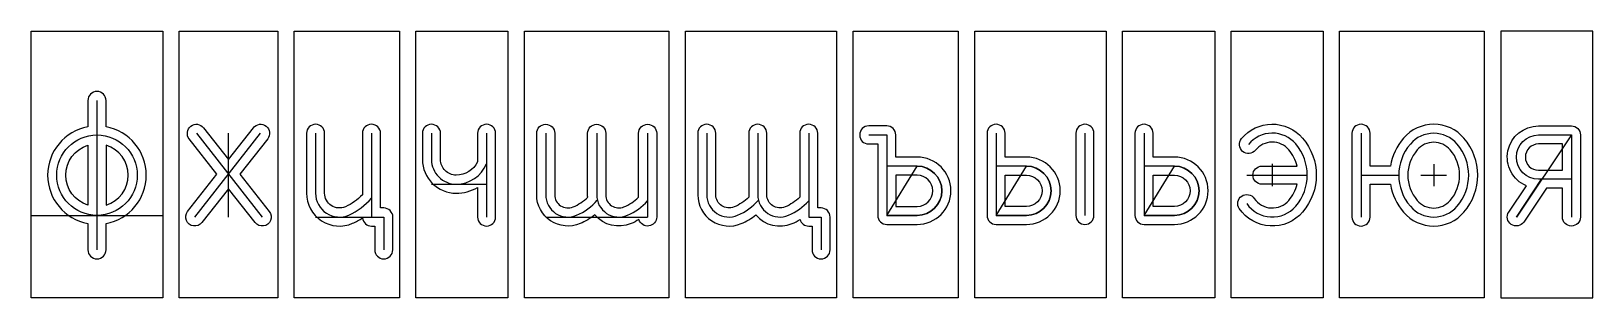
# Model space of a CAD drawing. Header units: millimetres. Extents: x 0 to 190, y 0 to 32.
import ezdxf

# ---------------------------------------------------------------- set-up
doc = ezdxf.new("R2010")
doc.units = ezdxf.units.MM

msp = doc.modelspace()

# ---------------------------------------------------------------- linework, layer by layer
for p, q in [((8, 24.05), (8, 5.85)), ((19.9, 9.85), (27.9, 20.05)), ((20.1, 20.05), (28.1, 9.85)), ((24, 9.85), (24, 20.05)), ((55.4, 20.05), (55.4, 9.85)), ((75, 20.05), (75, 9.85)), ((128.2, 20.05), (128.2, 10.05)), ((161.8, 20.05), (161.8, 9.85)), ((187.4, 19.85), (187.4, 9.85)), ((151, 16.32), (151, 13.6)), ((170.65, 16.3), (170.65, 13.6)), ((48.7, 13.85), (55.4, 13.85)), ((147.9, 14.96), (154.1, 14.96)), ((149.75, 14.95), (155.25, 14.95)), ((161.8, 14.95), (166.4, 14.95)), ((169.08, 14.95), (172.22, 14.95)), ((0, 10.05), (16, 10.05)), ((34.6, 9.85), (41.4, 9.85)), ((62.6, 9.85), (75, 9.85)), ((62.6, 9.85), (75, 9.85))]:
    msp.add_line(p, q)
for points in [[(0, 32.5), (16, 32.5), (16, 0), (0, 0)], [(18, 32.5), (30, 32.5), (30, 0), (18, 0)], [(32, 32.5), (44.8, 32.5), (44.8, 0), (32, 0)], [(46.8, 32.5), (58, 32.5), (58, 0), (46.8, 0)], [(60, 32.5), (77.6, 32.5), (77.6, 0), (60, 0)], [(79.6, 32.5), (98, 32.5), (98, 0), (79.6, 0)], [(100, 32.5), (112.8, 32.5), (112.8, 0), (100, 0)], [(114.8, 32.5), (130.8, 32.5), (130.8, 0), (114.8, 0)], [(132.8, 32.5), (144, 32.5), (144, 0), (132.8, 0)], [(146, 32.5), (157.2, 32.5), (157.2, 0), (146, 0)], [(159.2, 32.5), (176.8, 32.5), (176.8, 0), (159.2, 0)], [(178.8, 0), (190, 0), (190, 32.5), (178.8, 32.5)]]:
    msp.add_lwpolyline(points, close=True)
for points in [[(9.1, 24.05, 1), (6.9, 24.05), (6.9, 20.85, 0.830747), (6.9, 9.05), (6.9, 5.85, 1), (9.1, 5.85), (9.1, 9.05, 0.830747), (9.1, 20.85)], [(19.23, 19.37, -1), (20.97, 20.73), (24, 16.86), (27.03, 20.73, -1), (28.77, 19.37), (25.4, 15.08), (28.97, 10.53, -1), (27.23, 9.17), (24, 13.3), (20.77, 9.17, -1), (19.03, 10.53), (22.6, 15.08)], [(35.7, 20.05, 1), (33.5, 20.05), (33.5, 12.75, 0.540575), (39.1, 9.08, 0.040328), (40.31, 9.73, 0.382749), (41.4, 8.75), (41.8, 8.75), (41.8, 5.85, 1), (44, 5.85), (44, 9.85, 0.414214), (42.9, 10.95), (42.5, 10.95), (42.5, 20.05, 1), (40.3, 20.05), (40.3, 12.57, -0.102112), (38.22, 11.1, -0.540575), (35.7, 12.75)], [(56.5, 20.05, 1), (54.3, 20.05), (54.3, 16.57, -0.285369), (51.7, 14.95, -0.414214), (49.8, 16.85), (49.8, 20.05, 1), (47.6, 20.05), (47.6, 16.85, 0.414214), (51.7, 12.75, 0.134542), (54.3, 13.46), (54.3, 9.85, 1), (56.5, 9.85)], [(61.5, 20.05, -1), (63.7, 20.05), (63.7, 12.55, 0.537149), (65.92, 11.08, 0.095144), (67.71, 12.27, -0.018173), (67.7, 12.55), (67.7, 20.05, -1), (69.9, 20.05), (69.9, 12.55, 0.537149), (72.12, 11.08, 0.09452), (73.9, 12.26), (73.9, 20.05, -1), (76.1, 20.05), (76.1, 9.85, -0.866044), (73.94, 9.54, -0.03417), (72.98, 9.05, -0.330297), (68.58, 10.11, -0.066452), (66.78, 9.05, -0.537149), (61.5, 12.55)], [(101.9, 20.95, 1), (101.9, 18.75), (103, 18.75), (103, 10.05, 0.414214), (104.1, 8.95), (107.8, 8.95, 1), (107.8, 17.15), (105.2, 17.15), (105.2, 19.85, 0.414214), (104.1, 20.95)], [(118.5, 20.05, 1), (116.3, 20.05), (116.3, 10.05, 0.414214), (117.4, 8.95), (121.1, 8.95, 1), (121.1, 17.15), (118.5, 17.15)], [(129.3, 20.05, 1), (127.1, 20.05), (127.1, 10.05, 1), (129.3, 10.05)], [(136.5, 20.05, 1), (134.3, 20.05), (134.3, 10.05, 0.414214), (135.4, 8.95), (139.1, 8.95, 1), (139.1, 17.15), (136.5, 17.15)], [(149.75, 13.85, -1), (149.75, 16.05), (154.02, 16.05, 0.118815), (153.02, 18.04, 0.467831), (148.95, 18, -1), (147.25, 19.4, -0.467831), (154.7, 19.46, -0.367607), (154.7, 10.46, -0.495264), (146.99, 10.87, -1), (148.81, 12.11, 0.495264), (153.02, 11.88, 0.117702), (154.02, 13.85)], [(174.33, 19.46, 0.459459), (166.97, 19.46, 0.138331), (165.39, 16.05), (162.9, 16.05), (162.9, 20.05, 1), (160.7, 20.05), (160.7, 9.85, 1), (162.9, 9.85), (162.9, 13.85), (165.39, 13.85, 0.138331), (166.97, 10.44, 0.459459), (174.33, 10.44, 0.37037)], [(187.4, 20.95, -0.414214), (188.5, 19.85), (188.5, 9.85, -1), (186.3, 9.85), (186.3, 13.35), (184.37, 13.35), (181.61, 9.24, -1), (179.79, 10.46), (181.92, 13.65, -0.817786), (183.4, 20.95)], [(6.9, 18.59), (6.9, 11.31, -0.742307)], [(9.1, 18.59), (9.1, 11.31, 0.742307)], [(172.66, 18.03, 0.459459), (168.64, 18.03, 0.37037), (168.64, 11.87, 0.459459), (172.66, 11.87, 0.37037)], [(183.4, 18.75, 1), (183.4, 15.55), (186.3, 15.55), (186.3, 18.75)], [(107.8, 11.15, 1), (107.8, 14.95), (105.2, 14.95), (105.2, 11.15)], [(121.1, 14.95, -1), (121.1, 11.15), (118.5, 11.15), (118.5, 14.95)], [(139.1, 14.95, -1), (139.1, 11.15), (136.5, 11.15), (136.5, 14.95)]]:
    msp.add_lwpolyline(points, format="xyb", close=True)
for points in [[(87.3, 12.26, -0.09452), (85.52, 11.08, -0.537149), (83.3, 12.55), (83.3, 20.05, 1), (81.1, 20.05), (81.1, 12.55, 0.537149), (86.38, 9.05, 0.066452), (88.18, 10.11, 0.330297), (92.58, 9.05, 0.03417), (93.54, 9.54, 0.332539), (94.6, 8.75), (95, 8.75), (95, 5.85, 1), (97.2, 5.85), (97.2, 9.85, 0.414214), (96.1, 10.95), (95.7, 10.95), (95.7, 20.05, 1), (93.5, 20.05), (93.5, 12.26, -0.09452), (91.72, 11.08, -0.537149), (89.5, 12.55), (89.5, 20.05, 1), (87.3, 20.05), (87.3, 12.55, 0.018173), (87.31, 12.27)], [(34.6, 20.05), (34.6, 12.75, 0.540575), (38.66, 10.09, 0.117473), (41.4, 12.16)], [(48.7, 20.05), (48.7, 16.85, 0.414214), (51.7, 13.85, 0.304149), (55.4, 16.33)], [(62.6, 20.05), (62.6, 12.55, 0.537149), (66.35, 10.06, 0.116571), (68.88, 11.91)], [(68.8, 20.05), (68.8, 12.55, 0.537149), (72.55, 10.06, 0.112259), (75, 11.83)], [(82.2, 20.05), (82.2, 12.55, 0.537149), (85.95, 10.06, 0.116571), (88.48, 11.91)], [(88.4, 20.05), (88.4, 12.55, 0.537149), (92.15, 10.06, 0.112259), (94.6, 11.83)], [(101.9, 19.85), (104.1, 19.85), (104.1, 10.05), (107.8, 10.05, 1), (107.8, 16.05), (104.1, 16.05)], [(104.1, 19.85), (104.1, 10.05), (107.8, 16.05, -1), (107.8, 10.05), (104.1, 10.05)], [(117.4, 20.05), (117.4, 10.05), (121.1, 16.05, -1), (121.1, 10.05), (117.4, 10.05)], [(117.4, 20.05), (117.4, 10.05), (121.1, 10.05, 1), (121.1, 16.05), (117.4, 16.05)], [(135.4, 20.05), (135.4, 10.05), (139.1, 16.05, -1), (139.1, 10.05), (135.4, 10.05)], [(135.4, 20.05), (135.4, 10.05), (139.1, 10.05, 1), (139.1, 16.05), (135.4, 16.05)], [(147.9, 11.49, 0.495264), (153.86, 11.17, 0.367607), (153.86, 18.75, 0.467831), (148.1, 18.7)], [(187.4, 14.45), (183.4, 14.45, -1), (183.4, 19.85), (187.4, 19.85)]]:
    msp.add_lwpolyline(points, format="xyb")
for points in [[(41.4, 20.05), (41.4, 9.85), (42.9, 9.85), (42.9, 5.85)], [(94.6, 20.05), (94.6, 9.85), (96.1, 9.85), (96.1, 5.85)], [(187.4, 19.85), (180.7, 9.85), (183.78, 14.45)]]:
    msp.add_lwpolyline(points)
msp.add_circle((8, 14.95), 4.9)
for centre, radius, start, end in [((170.65, 16.3), 3.75, 40.6463, 139.3537), ((172.22, 14.95), 5.82, 139.3537, 220.6463), ((169.08, 14.95), 5.82, 319.3537, 40.6463), ((170.65, 13.6), 3.75, 220.6463, 319.3537)]:
    msp.add_arc(centre, radius, start, end)

doc.saveas('drawing.dxf')
